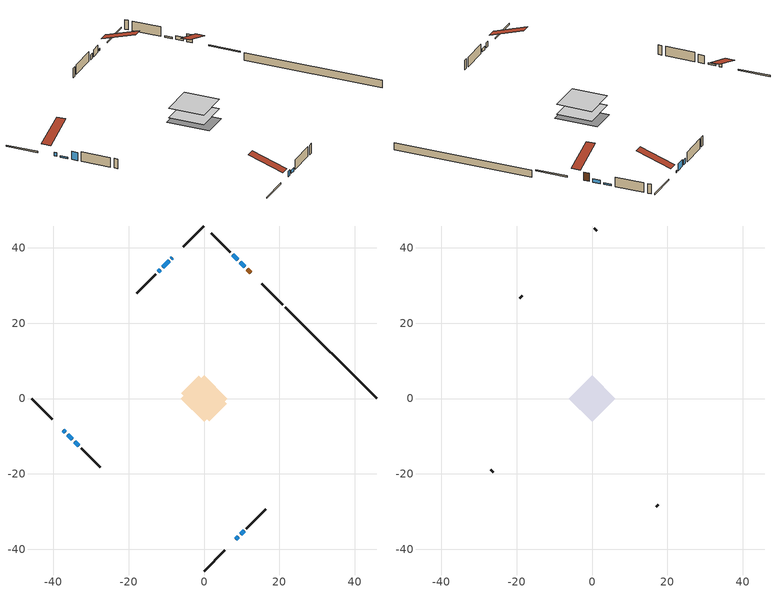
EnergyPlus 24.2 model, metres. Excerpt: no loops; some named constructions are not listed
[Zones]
conditioned space
 floor adiabatic (AdiabaticFloorConstruction): -6.2,0 0,6.2 6.2,0 0,-6.2 z0.42
 floor foundation (Slab1 construction): -6.05,1.39 -1.39,6.05 6.05,-1.39 1.39,-6.05 z-1.38
 wall outside (RimJoist1 construction): 0,-45.77 5.56,-40.21 / -45.77,0 -40.21,-5.56 / 0,45.77 -5.56,40.21 / 20.93,24.84 15.37,30.4 z0.42:0.72
 wall outside (AdiabaticWallConstruction 1): 12.47,33.31 11.53,34.24 z0.42:2.45
 wall outside (AdiabaticWallConstruction): -37.31,-8.47 -36.88,-8.9 z0.42:1.39; -36.22,-9.55 -34.93,-10.85 / 8.94,36.83 7.65,38.12 z0.42:0.83; -34.27,-11.5 -33.19,-12.58 z0.42:2.45; -8.46,37.31 -8.63,37.14 z0.42:0.93; 10.88,34.9 9.6,36.17 z0.42:1.28; -9.29,36.49 -10.9,34.87 z0.42:2.2; -11.56,34.22 -12.14,33.64 / 8.47,-37.31 9.04,-36.73 z0.42:1.74; 9.7,-36.08 10.62,-35.16 z0.42:1.23
 wall outside (Wall1 construction): 11.27,-34.5 16.34,-29.44 / -32.53,-13.24 -27.47,-18.31 / -12.79,32.98 -17.86,27.92 / 6.99,38.78 1.93,43.85 z0.42:2.86
 wall foundation (FoundationWall1 construction): 45.77,0 21.59,24.18 z-1.38:0.42
 window (WindowConstruction 8): -37.31,-8.47 -36.88,-8.9 z0.42:1.39
 window (WindowConstruction 6): -36.22,-9.56 -34.93,-10.85 z0.42:0.83
 window (WindowConstruction 7): -34.27,-11.51 -33.19,-12.58 z0.42:2.45
 window (WindowConstruction 9): -8.47,37.31 -8.63,37.15 z0.42:0.93
 window (WindowConstruction): 10.88,34.9 9.6,36.17 z0.42:1.28
 window (WindowConstruction 1): 8.94,36.83 7.65,38.12 z0.42:0.83
 window (WindowConstruction 2): -9.29,36.49 -10.9,34.87 z0.42:2.2
 window (WindowConstruction 3): -11.56,34.22 -12.13,33.64 z0.42:1.74
 window (WindowConstruction 4): 8.47,-37.31 9.04,-36.73 z0.42:1.74
 window (WindowConstruction 5): 9.7,-36.07 10.62,-35.16 z0.42:1.23
 door (Door): 12.47,33.31 11.53,34.24 z0.42:2.45
 ceiling adiabatic (AdiabaticFloorConstruction): 0,-6.2 6.2,0 0,6.2 -6.2,0 z0.42
attic - vented
 floor to conditioned space (Floor1 construction Reversed): -6.2,0 0,6.2 6.2,0 0,-6.2 z2.86
 wall outside (Wall2 construction): 17,-28.78 17.61,-28.17 / -26.81,-18.96 -26.2,-19.58 / -18.51,27.26 -19.13,26.65 / 1.27,44.5 0.66,45.12 z0.42:2.86
 roof outside (Roof1 construction): 7.81,-37.96,2.86 1.77,-31.92,5.71 0.18,-33.52,5.71 6.22,-39.56,2.86; -37.96,-7.81,2.86 -31.92,-1.77,5.71 -33.52,-0.18,5.71 -39.56,-6.22,2.86; -7.81,37.96,2.86 -1.77,31.92,5.71 -0.18,33.52,5.71 -6.22,39.56,2.86; 13.12,32.65,2.86 7.08,26.61,5.71 8.68,25.02,5.71 14.72,31.06,2.86
[Material] Roughness=Rough; Thermal Absorptance=0.9
Name | Thickness {m} | Conductivity {W/m-K} | Density {kg/m3} | Specific Heat {J/kg-K} | Solar Absorptance | Visible Absorptance
ceiling loosefill ins | 0.0846667 | 0.0480833 | 16.02 | 1046.75 | 0.7 | 0.7
ceiling stud and cavity | 0.1397 | 0.169523 | 65.682 | 1177.47 | 0.7 | 0.7
gypsum board | 0.0127 | 0.160291 | 801 | 837.4 | 0.6 | 0.6
[Construction]
Floor1 construction: ceiling loosefill ins, ceiling stud and cavity, gypsum board
[Schedule:Day:Interval]
interior lighting schedule day: No, 01:00, 0.108182, 04:00, 0.0901515, 05:00, 0.0991667, 06:00, 0.162273, 07:00, 0.270455, 08:00, 0.342576, 10:00, 0.369621, 11:00, 0.351591, 12:00, 0.333561, 13:00, 0.324545, 14:00, 0.31553, 15:00, 0.333561, 16:00, 0.369621, 17:00, 0.450758, 18:00, 0.585985, 19:00, 0.775303, 20:00, 0.955606, 21:00, 0.991667, 22:00, 0.712197, 23:00, 0.360606, 24:00, 0.162273
interior lighting schedule day 1: No, 01:00, 0.100909, 04:00, 0.0840909, 05:00, 0.0925, 06:00, 0.151364, 07:00, 0.252273, 08:00, 0.319545, 10:00, 0.344773, 11:00, 0.327955, 12:00, 0.311136, 13:00, 0.302727, 14:00, 0.294318, 15:00, 0.311136, 16:00, 0.344773, 17:00, 0.420455, 18:00, 0.546591, 19:00, 0.723182, 20:00, 0.891364, 21:00, 0.925, 22:00, 0.664318, 23:00, 0.336364, 24:00, 0.151364
interior lighting schedule day 2: No, 01:00, 0.0927273, 04:00, 0.0772727, 05:00, 0.085, 06:00, 0.139091, 07:00, 0.231818, 08:00, 0.293636, 10:00, 0.316818, 11:00, 0.301364, 12:00, 0.285909, 13:00, 0.278182, 14:00, 0.270455, 15:00, 0.285909, 16:00, 0.316818, 17:00, 0.386364, 18:00, 0.502273, 19:00, 0.664545, 20:00, 0.819091, 21:00, 0.85, 22:00, 0.610455, 23:00, 0.309091, 24:00, 0.139091
interior lighting schedule day 3: No, 01:00, 0.0845455, 04:00, 0.0704545, 05:00, 0.0775, 06:00, 0.126818, 07:00, 0.211364, 08:00, 0.267727, 10:00, 0.288864, 11:00, 0.274773, 12:00, 0.260682, 13:00, 0.253636, 14:00, 0.246591, 15:00, 0.260682, 16:00, 0.288864, 17:00, 0.352273, 18:00, 0.457955, 19:00, 0.605909, 20:00, 0.746818, 21:00, 0.775, 22:00, 0.556591, 23:00, 0.281818, 24:00, 0.126818
interior lighting schedule day 4: No, 01:00, 0.0763636, 04:00, 0.0636364, 05:00, 0.07, 06:00, 0.114545, 07:00, 0.190909, 08:00, 0.241818, 10:00, 0.260909, 11:00, 0.248182, 12:00, 0.235455, 13:00, 0.229091, 14:00, 0.222727, 15:00, 0.235455, 16:00, 0.260909, 17:00, 0.318182, 18:00, 0.413636, 19:00, 0.547273, 20:00, 0.674545, 21:00, 0.7, 22:00, 0.502727, 23:00, 0.254545, 24:00, 0.114545
interior lighting schedule day 5: No, 01:00, 0.0727273, 04:00, 0.0606061, 05:00, 0.0666667, 06:00, 0.109091, 07:00, 0.181818, 08:00, 0.230303, 10:00, 0.248485, 11:00, 0.236364, 12:00, 0.224242, 13:00, 0.218182, 14:00, 0.212121, 15:00, 0.224242, 16:00, 0.248485, 17:00, 0.30303, 18:00, 0.393939, 19:00, 0.521212, 20:00, 0.642424, 21:00, 0.666667, 22:00, 0.478788, 23:00, 0.242424, 24:00, 0.109091
interior lighting schedule day 6: No, 01:00, 0.0745455, 04:00, 0.0621212, 05:00, 0.0683333, 06:00, 0.111818, 07:00, 0.186364, 08:00, 0.236061, 10:00, 0.254697, 11:00, 0.242273, 12:00, 0.229848, 13:00, 0.223636, 14:00, 0.217424, 15:00, 0.229848, 16:00, 0.254697, 17:00, 0.310606, 18:00, 0.403788, 19:00, 0.534242, 20:00, 0.658485, 21:00, 0.683333, 22:00, 0.490758, 23:00, 0.248485, 24:00, 0.111818
interior lighting schedule day 7: No, 01:00, 0.08, 04:00, 0.0666667, 05:00, 0.0733333, 06:00, 0.12, 07:00, 0.2, 08:00, 0.253333, 10:00, 0.273333, 11:00, 0.26, 12:00, 0.246667, 13:00, 0.24, 14:00, 0.233333, 15:00, 0.246667, 16:00, 0.273333, 17:00, 0.333333, 18:00, 0.433333, 19:00, 0.573333, 20:00, 0.706667, 21:00, 0.733333, 22:00, 0.526667, 23:00, 0.266667, 24:00, 0.12
interior lighting schedule day 8: No, 01:00, 0.0890909, 04:00, 0.0742424, 05:00, 0.0816667, 06:00, 0.133636, 07:00, 0.222727, 08:00, 0.282121, 10:00, 0.304394, 11:00, 0.289545, 12:00, 0.274697, 13:00, 0.267273, 14:00, 0.259848, 15:00, 0.274697, 16:00, 0.304394, 17:00, 0.371212, 18:00, 0.482576, 19:00, 0.638485, 20:00, 0.78697, 21:00, 0.816667, 22:00, 0.586515, 23:00, 0.29697, 24:00, 0.133636
interior lighting schedule day 9: No, 01:00, 0.0972727, 04:00, 0.0810606, 05:00, 0.0891667, 06:00, 0.145909, 07:00, 0.243182, 08:00, 0.30803, 10:00, 0.332348, 11:00, 0.316136, 12:00, 0.299924, 13:00, 0.291818, 14:00, 0.283712, 15:00, 0.299924, 16:00, 0.332348, 17:00, 0.405303, 18:00, 0.526894, 19:00, 0.697121, 20:00, 0.859242, 21:00, 0.891667, 22:00, 0.640379, 23:00, 0.324242, 24:00, 0.145909
interior lighting schedule day 10: No, 01:00, 0.105455, 04:00, 0.0878788, 05:00, 0.0966667, 06:00, 0.158182, 07:00, 0.263636, 08:00, 0.333939, 10:00, 0.360303, 11:00, 0.342727, 12:00, 0.325152, 13:00, 0.316364, 14:00, 0.307576, 15:00, 0.325152, 16:00, 0.360303, 17:00, 0.439394, 18:00, 0.571212, 19:00, 0.755758, 20:00, 0.931515, 21:00, 0.966667, 22:00, 0.694242, 23:00, 0.351515, 24:00, 0.158182
interior lighting schedule day 11: No, 01:00, 0.109091, 04:00, 0.0909091, 05:00, 0.1, 06:00, 0.163636, 07:00, 0.272727, 08:00, 0.345455, 10:00, 0.372727, 11:00, 0.354545, 12:00, 0.336364, 13:00, 0.327273, 14:00, 0.318182, 15:00, 0.336364, 16:00, 0.372727, 17:00, 0.454545, 18:00, 0.590909, 19:00, 0.781818, 20:00, 0.963636, 21:00, 1, 22:00, 0.718182, 23:00, 0.363636, 24:00, 0.163636
interior lighting schedule default day; occupants schedule default day; clothes dryer schedule default day; cooking range schedule default day; mech vent bath fan 0 schedule default day; misc plug loads schedule default day; general water use schedule default day; clothes dryer exhaust 0 schedule default day; cooling season schedule day; cooling season schedule day 2; cooling season schedule default day; exterior lighting schedule default day; natural vent schedule default day: No, 24:00, 0
occupants schedule day: No, 05:00, 0.426829, 06:00, 0.719512, 07:00, 1, 08:00, 0.670732, 09:00, 0.329268, 14:00, 0.170732, 15:00, 0.231707, 16:00, 0.329268, 17:00, 0.5, 18:00, 0.670732, 19:00, 0.829268, 21:00, 1, 22:00, 0.853659, 23:00, 0.646341, 24:00, 0.426829
clothes dryer schedule day; clothes dryer exhaust 0 schedule day: No, 01:00, 0.123457, 02:00, 0.0740741, 03:00, 0.0493827, 04:00, 0.0246914, 05:00, 0.0493827, 06:00, 0.0740741, 07:00, 0.197531, 08:00, 0.395062, 09:00, 0.592593, 10:00, 0.839506, 11:00, 0.962963, 12:00, 1, 13:00, 0.91358, 14:00, 0.82716, 15:00, 0.716049, 16:00, 0.753086, 17:00, 0.679012, 18:00, 0.666667, 20:00, 0.62963, 21:00, 0.641975, 22:00, 0.666667, 23:00, 0.54321, 24:00, 0.296296
cooking range schedule day: No, 05:00, 0.0597015, 06:00, 0.11194, 07:00, 0.171642, 08:00, 0.291045, 11:00, 0.343284, 12:00, 0.402985, 13:00, 0.462687, 14:00, 0.343284, 15:00, 0.291045, 16:00, 0.402985, 17:00, 0.567164, 18:00, 1, 19:00, 0.850746, 20:00, 0.432836, 21:00, 0.291045, 22:00, 0.231343, 23:00, 0.171642, 24:00, 0.11194
mech vent bath fan 0 schedule day: No, 07:00, 0, 08:00, 1, 09:00, 0.2, 24:00, 0
misc plug loads schedule day: No, 06:00, 0.705882, 07:00, 0.745098, 08:00, 0.803922, 15:00, 0.823529, 16:00, 0.862745, 17:00, 0.921569, 18:00, 0.980392, 19:00, 1, 20:00, 0.980392, 21:00, 0.941176, 22:00, 0.862745, 23:00, 0.784314, 24:00, 0.72549
general water use schedule day: No, 01:00, 0.315068, 03:00, 0.287671, 04:00, 0.342466, 05:00, 0.369863, 06:00, 0.520548, 07:00, 0.60274, 08:00, 0.534247, 10:00, 0.506849, 11:00, 0.465753, 14:00, 0.479452, 15:00, 0.534247, 16:00, 0.589041, 17:00, 0.69863, 18:00, 0.876712, 19:00, 0.890411, 20:00, 0.986301, 21:00, 1, 22:00, 0.863014, 23:00, 0.616438, 24:00, 0.465753
cooling season schedule day 1: No, 24:00, 1
exterior lighting schedule day: No, 01:00, 0.566667, 03:00, 0.524167, 05:00, 0.495833, 06:00, 0.5525, 07:00, 0.623333, 08:00, 0.580833, 09:00, 0.439167, 10:00, 0.354167, 12:00, 0.34, 13:00, 0.354167, 14:00, 0.396667, 15:00, 0.425, 16:00, 0.495833, 17:00, 0.623333, 18:00, 0.793333, 19:00, 0.906667, 20:00, 0.963333, 21:00, 0.991667, 22:00, 0.920833, 23:00, 0.793333, 24:00, 0.665833
exterior lighting schedule day 1: No, 01:00, 0.528571, 03:00, 0.488929, 05:00, 0.4625, 06:00, 0.515357, 07:00, 0.581429, 08:00, 0.541786, 09:00, 0.409643, 10:00, 0.330357, 12:00, 0.317143, 13:00, 0.330357, 14:00, 0.37, 15:00, 0.396429, 16:00, 0.4625, 17:00, 0.581429, 18:00, 0.74, 19:00, 0.845714, 20:00, 0.898571, 21:00, 0.925, 22:00, 0.858929, 23:00, 0.74, 24:00, 0.621071
exterior lighting schedule day 10: No, 01:00, 0.552381, 03:00, 0.510952, 05:00, 0.483333, 06:00, 0.538571, 07:00, 0.607619, 08:00, 0.56619, 09:00, 0.428095, 10:00, 0.345238, 12:00, 0.331429, 13:00, 0.345238, 14:00, 0.386667, 15:00, 0.414286, 16:00, 0.483333, 17:00, 0.607619, 18:00, 0.773333, 19:00, 0.88381, 20:00, 0.939048, 21:00, 0.966667, 22:00, 0.897619, 23:00, 0.773333, 24:00, 0.649048
exterior lighting schedule day 11: No, 01:00, 0.571429, 03:00, 0.528571, 05:00, 0.5, 06:00, 0.557143, 07:00, 0.628571, 08:00, 0.585714, 09:00, 0.442857, 10:00, 0.357143, 12:00, 0.342857, 13:00, 0.357143, 14:00, 0.4, 15:00, 0.428571, 16:00, 0.5, 17:00, 0.628571, 18:00, 0.8, 19:00, 0.914286, 20:00, 0.971429, 21:00, 1, 22:00, 0.928571, 23:00, 0.8, 24:00, 0.671429
exterior lighting schedule day 2: No, 01:00, 0.485714, 03:00, 0.449286, 05:00, 0.425, 06:00, 0.473571, 07:00, 0.534286, 08:00, 0.497857, 09:00, 0.376429, 10:00, 0.303571, 12:00, 0.291429, 13:00, 0.303571, 14:00, 0.34, 15:00, 0.364286, 16:00, 0.425, 17:00, 0.534286, 18:00, 0.68, 19:00, 0.777143, 20:00, 0.825714, 21:00, 0.85, 22:00, 0.789286, 23:00, 0.68, 24:00, 0.570714
exterior lighting schedule day 3: No, 01:00, 0.442857, 03:00, 0.409643, 05:00, 0.3875, 06:00, 0.431786, 07:00, 0.487143, 08:00, 0.453929, 09:00, 0.343214, 10:00, 0.276786, 12:00, 0.265714, 13:00, 0.276786, 14:00, 0.31, 15:00, 0.332143, 16:00, 0.3875, 17:00, 0.487143, 18:00, 0.62, 19:00, 0.708571, 20:00, 0.752857, 21:00, 0.775, 22:00, 0.719643, 23:00, 0.62, 24:00, 0.520357
exterior lighting schedule day 4: No, 01:00, 0.4, 03:00, 0.37, 05:00, 0.35, 06:00, 0.39, 07:00, 0.44, 08:00, 0.41, 09:00, 0.31, 10:00, 0.25, 12:00, 0.24, 13:00, 0.25, 14:00, 0.28, 15:00, 0.3, 16:00, 0.35, 17:00, 0.44, 18:00, 0.56, 19:00, 0.64, 20:00, 0.68, 21:00, 0.7, 22:00, 0.65, 23:00, 0.56, 24:00, 0.47
exterior lighting schedule day 5: No, 01:00, 0.380952, 03:00, 0.352381, 05:00, 0.333333, 06:00, 0.371429, 07:00, 0.419048, 08:00, 0.390476, 09:00, 0.295238, 10:00, 0.238095, 12:00, 0.228571, 13:00, 0.238095, 14:00, 0.266667, 15:00, 0.285714, 16:00, 0.333333, 17:00, 0.419048, 18:00, 0.533333, 19:00, 0.609524, 20:00, 0.647619, 21:00, 0.666667, 22:00, 0.619048, 23:00, 0.533333, 24:00, 0.447619
exterior lighting schedule day 6: No, 01:00, 0.390476, 03:00, 0.36119, 05:00, 0.341667, 06:00, 0.380714, 07:00, 0.429524, 08:00, 0.400238, 09:00, 0.302619, 10:00, 0.244048, 12:00, 0.234286, 13:00, 0.244048, 14:00, 0.273333, 15:00, 0.292857, 16:00, 0.341667, 17:00, 0.429524, 18:00, 0.546667, 19:00, 0.624762, 20:00, 0.66381, 21:00, 0.683333, 22:00, 0.634524, 23:00, 0.546667, 24:00, 0.45881
exterior lighting schedule day 7: No, 01:00, 0.419048, 03:00, 0.387619, 05:00, 0.366667, 06:00, 0.408571, 07:00, 0.460952, 08:00, 0.429524, 09:00, 0.324762, 10:00, 0.261905, 12:00, 0.251429, 13:00, 0.261905, 14:00, 0.293333, 15:00, 0.314286, 16:00, 0.366667, 17:00, 0.460952, 18:00, 0.586667, 19:00, 0.670476, 20:00, 0.712381, 21:00, 0.733333, 22:00, 0.680952, 23:00, 0.586667, 24:00, 0.492381
exterior lighting schedule day 8: No, 01:00, 0.466667, 03:00, 0.431667, 05:00, 0.408333, 06:00, 0.455, 07:00, 0.513333, 08:00, 0.478333, 09:00, 0.361667, 10:00, 0.291667, 12:00, 0.28, 13:00, 0.291667, 14:00, 0.326667, 15:00, 0.35, 16:00, 0.408333, 17:00, 0.513333, 18:00, 0.653333, 19:00, 0.746667, 20:00, 0.793333, 21:00, 0.816667, 22:00, 0.758333, 23:00, 0.653333, 24:00, 0.548333
exterior lighting schedule day 9: No, 01:00, 0.509524, 03:00, 0.47131, 05:00, 0.445833, 06:00, 0.496786, 07:00, 0.560476, 08:00, 0.522262, 09:00, 0.394881, 10:00, 0.318452, 12:00, 0.305714, 13:00, 0.318452, 14:00, 0.356667, 15:00, 0.382143, 16:00, 0.445833, 17:00, 0.560476, 18:00, 0.713333, 19:00, 0.815238, 20:00, 0.86619, 21:00, 0.891667, 22:00, 0.827976, 23:00, 0.713333, 24:00, 0.59869
[Schedule:Week:Daily]
cooling season schedule Week Rule - Jan1-May26: cooling season schedule day, cooling season schedule day, cooling season schedule day, cooling season schedule day, cooling season schedule day, cooling season schedule day, cooling season schedule day, cooling season schedule default day, cooling season schedule default day, cooling season schedule default day, cooling season schedule default day, cooling season schedule default day
cooling season schedule Week Rule - May27-Jun2: cooling season schedule day, cooling season schedule day, cooling season schedule day, cooling season schedule day, cooling season schedule day, cooling season schedule day 1, cooling season schedule day 1, cooling season schedule default day, cooling season schedule default day, cooling season schedule default day, cooling season schedule default day, cooling season schedule default day
cooling season schedule Week Rule - Jun3-Sep29: cooling season schedule day 1, cooling season schedule day 1, cooling season schedule day 1, cooling season schedule day 1, cooling season schedule day 1, cooling season schedule day 1, cooling season schedule day 1, cooling season schedule default day, cooling season schedule default day, cooling season schedule default day, cooling season schedule default day, cooling season schedule default day
cooling season schedule Week Rule - Sep30-Oct6: cooling season schedule day 1, cooling season schedule day 2, cooling season schedule day 2, cooling season schedule day 2, cooling season schedule day 2, cooling season schedule day 2, cooling season schedule day 2, cooling season schedule default day, cooling season schedule default day, cooling season schedule default day, cooling season schedule default day, cooling season schedule default day
cooling season schedule Week Rule - Oct7-Dec31: cooling season schedule day 2, cooling season schedule day 2, cooling season schedule day 2, cooling season schedule day 2, cooling season schedule day 2, cooling season schedule day 2, cooling season schedule day 2, cooling season schedule default day, cooling season schedule default day, cooling season schedule default day, cooling season schedule default day, cooling season schedule default day
natural vent schedule Week Rule - Jan1-Dec31: natural vent schedule default day, natural vent schedule default day, natural vent schedule default day, natural vent schedule default day, natural vent schedule default day, natural vent schedule default day, natural vent schedule default day, natural vent schedule default day, natural vent schedule default day, natural vent schedule default day, natural vent schedule default day, natural vent schedule default day
